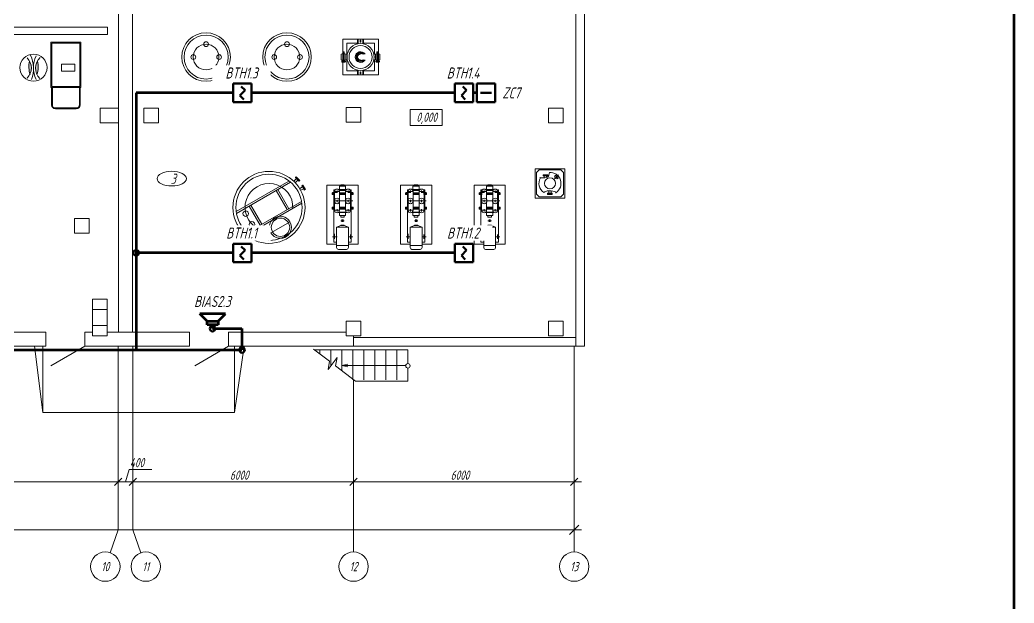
# Model space of a CAD drawing. Header units: millimetres. Extents: x 1663 to 6300, y 431 to 1491.
# Drawn here: x 3068.3 to 3338.7, y 961.6 to 1120.3 of the extents above; entities that cross this region are included whole.
import ezdxf
from ezdxf.enums import TextEntityAlignment as Align

# ---------------------------------------------------------------- set-up
doc = ezdxf.new("R2010")
doc.units = ezdxf.units.MM
for name, color, linetype, lineweight in [('Датчики (Вновь)', 2, 'Continuous', 50), ('Линия связи (Вновь)', 3, 'Continuous', 60), ('Рамка толстая', 7, 'Continuous', 60), ('Связь', 84, 'Continuous', 50), ('СОУЭ', 160, 'Continuous', 60), ('Строительный', 251, 'Continuous', 13), ('Текст', 2, 'Continuous', 25)]:
    doc.layers.add(name, color=color, linetype=linetype, lineweight=lineweight)
doc.styles.add('Simplex', font='simplex.shx', dxfattribs={"width": 0.7, "oblique": 15})

# ---------------------------------------------------------------- blocks, each defined once
blk = doc.blocks.new('A$C178B2837')
at = {"layer": 'Строительный', "ltscale": 100}
h = blk.add_hatch(color=256, dxfattribs=at)
h.paths.add_polyline_path([(507.03, 294.53, 0.12185), (507.18, 290.96, 0.249384)])
h.paths.add_polyline_path([(509.24, 294.51, 0.240061), (509.06, 290.89, 0.157753)])
for p, q in [((655.56, 216.91), (655.56, 344.8)), ((657.96, 216.91), (657.96, 344.8)), ((531.26, 220.71), (531.26, 315.96)), ((535.06, 220.71), (535.06, 315.96)), ((528.25, 303.74), (478.14, 303.74)), ((528.25, 301.74), (528.25, 303.74)), ((528.25, 301.74), (478.14, 301.74)), ((592.21, 290.76), (592.21, 300.46)), ((592.21, 300.46), (601.91, 300.46)), ((596.26, 300.46), (597.86, 300.46)), ((596.26, 299.17), (596.26, 300.46)), ((596.36, 300.46), (596.36, 299.2)), ((596.42, 300.46), (596.42, 299.21)), ((597.7, 300.46), (597.7, 299.21)), ((597.76, 300.46), (597.76, 299.2)), ((597.86, 300.46), (597.86, 299.17)), ((601.91, 296.41), (601.91, 300.46)), ((512.89, 299.63), (512.89, 287.31)), ((521.01, 299.63), (512.89, 299.63)), ((513.14, 299.38), (513.14, 287.56)), ((520.76, 299.38), (513.14, 299.38)), ((520.76, 299.38), (520.76, 287.56)), ((521.01, 299.63), (521.01, 287.31)), ((593.32, 299.36), (593.32, 296.41)), ((596.26, 299.36), (593.32, 299.36)), ((596.91, 300.04), (597.22, 300.04)), ((596.91, 299.91), (597.25, 299.91)), ((596.91, 299.78), (597.22, 299.78)), ((596.94, 300.04), (596.94, 299.91)), ((596.94, 299.78), (596.94, 299.91)), ((597.18, 300.04), (597.18, 299.91)), ((597.18, 299.78), (597.18, 299.91)), ((597.86, 299.36), (600.81, 299.36)), ((600.81, 299.36), (600.81, 296.41)), ((592.17, 296.5), (591.83, 296.42)), ((591.83, 295.61), (591.83, 296.42)), ((591.83, 295.61), (591.83, 294.81)), ((592.17, 294.73), (591.83, 294.81)), ((592.45, 296.81), (592.16, 296.81)), ((592.21, 297.01), (592.21, 294.67)), ((592.4, 297.01), (592.21, 297.01)), ((592.21, 294.67), (592.21, 294.21)), ((592.4, 297.01), (592.4, 296.52)), ((592.43, 296.63), (592.4, 296.63)), ((592.4, 296.52), (592.4, 294.7)), ((592.43, 296.52), (592.4, 296.52)), ((592.4, 294.7), (592.4, 294.51)), ((592.43, 294.7), (592.4, 294.7)), ((592.42, 296.81), (592.71, 296.81)), ((592.43, 296.67), (592.46, 296.7)), ((592.43, 296.67), (592.43, 296.63)), ((592.43, 296.63), (592.43, 294.7)), ((592.43, 294.7), (592.43, 294.55)), ((592.46, 297.01), (592.65, 297.01)), ((592.46, 297.01), (592.46, 294.3)), ((592.65, 297.01), (592.65, 294.67)), ((592.65, 294.67), (592.65, 294.21)), ((592.7, 296.5), (593.03, 296.42)), ((592.7, 294.73), (593.03, 294.81)), ((593.03, 295.61), (593.03, 296.42)), ((593.51, 296.41), (593.03, 296.41)), ((593.03, 295.61), (593.03, 294.81)), ((593.51, 294.82), (593.03, 294.82)), ((593.32, 291.87), (593.32, 294.81)), ((596.07, 296.03), (595.84, 296.12)), ((596.07, 295.2), (595.84, 295.11)), ((595.94, 296.19), (595.85, 296.12)), ((595.85, 296.12), (595.86, 296)), ((595.86, 295.22), (595.85, 295.11)), ((595.85, 295.11), (595.94, 295.04)), ((595.86, 296), (595.97, 295.96)), ((595.97, 295.27), (595.86, 295.22)), ((596.04, 296.14), (595.94, 296.19)), ((595.94, 295.04), (596.04, 295.09)), ((595.97, 295.96), (596.06, 296.03)), ((596.06, 295.2), (595.97, 295.27)), ((596.06, 296.03), (596.04, 296.14)), ((596.04, 295.09), (596.06, 295.2)), ((596.56, 296.83), (596.49, 296.74)), ((596.49, 296.74), (596.53, 296.63)), ((596.53, 296.63), (596.65, 296.62)), ((596.65, 296.61), (596.56, 296.84)), ((596.67, 296.82), (596.56, 296.83)), ((596.65, 296.62), (596.72, 296.71)), ((596.72, 296.71), (596.67, 296.82)), ((597.45, 296.81), (597.41, 296.71)), ((597.41, 296.71), (597.48, 296.62)), ((597.57, 296.83), (597.45, 296.81)), ((597.47, 296.61), (597.57, 296.84)), ((597.48, 296.62), (597.59, 296.63)), ((597.64, 296.74), (597.57, 296.83)), ((597.59, 296.63), (597.64, 296.74)), ((600.62, 296.41), (601.09, 296.41)), ((600.62, 294.82), (601.09, 294.82)), ((600.81, 291.87), (600.81, 294.81)), ((601.43, 296.5), (601.09, 296.42)), ((601.09, 295.61), (601.09, 296.42)), ((601.09, 295.61), (601.09, 294.81)), ((601.43, 294.73), (601.09, 294.81)), ((601.71, 296.81), (601.42, 296.81)), ((601.47, 297.01), (601.47, 294.67)), ((601.66, 297.01), (601.47, 297.01)), ((601.47, 294.67), (601.47, 294.21)), ((601.66, 297.01), (601.66, 294.3)), ((601.69, 296.67), (601.66, 296.7)), ((601.68, 296.81), (601.97, 296.81)), ((601.69, 296.67), (601.69, 296.63)), ((601.69, 296.63), (601.69, 294.7)), ((601.69, 296.63), (601.72, 296.63)), ((601.69, 296.52), (601.72, 296.52)), ((601.69, 294.7), (601.69, 294.55)), ((601.69, 294.7), (601.72, 294.7)), ((601.72, 297.01), (601.91, 297.01)), ((601.72, 297.01), (601.72, 296.52)), ((601.72, 296.52), (601.72, 294.7)), ((601.72, 294.7), (601.72, 294.51)), ((601.91, 297.01), (601.91, 294.67)), ((601.91, 290.76), (601.91, 294.82)), ((601.91, 294.67), (601.91, 294.21)), ((601.96, 296.5), (602.29, 296.42)), ((601.96, 294.73), (602.29, 294.81)), ((602.29, 295.61), (602.29, 296.42)), ((602.29, 295.61), (602.29, 294.81)), ((519.38, 293.7), (515.75, 293.7)), ((515.75, 293.7), (515.75, 291.73)), ((519.38, 291.73), (519.38, 293.7)), ((593, 294.41), (591.89, 294.41)), ((591.93, 294.49), (591.96, 294.51)), ((591.93, 294.34), (591.93, 294.49)), ((591.93, 294.49), (592.01, 294.49)), ((591.93, 294.34), (592.01, 294.34)), ((591.96, 294.31), (591.93, 294.34)), ((591.96, 294.51), (592.01, 294.51)), ((591.96, 294.31), (591.96, 294.51)), ((591.96, 294.31), (592.01, 294.31)), ((592.01, 294.25), (592.01, 294.58)), ((592.01, 294.58), (592.21, 294.58)), ((592.01, 294.5), (592.21, 294.5)), ((592.01, 294.33), (592.21, 294.33)), ((592.21, 294.25), (592.01, 294.25)), ((592.4, 294.21), (592.21, 294.21)), ((592.43, 294.59), (592.4, 294.59)), ((592.4, 294.52), (592.4, 294.21)), ((592.4, 294.51), (592.43, 294.51)), ((592.4, 294.31), (592.43, 294.31)), ((592.43, 294.55), (592.46, 294.52)), ((592.46, 294.51), (592.43, 294.51)), ((592.46, 294.31), (592.43, 294.31)), ((592.46, 294.52), (592.46, 294.51)), ((592.46, 294.31), (592.46, 294.21)), ((592.46, 294.21), (592.65, 294.21)), ((592.85, 294.58), (592.65, 294.58)), ((592.85, 294.5), (592.65, 294.5)), ((592.85, 294.33), (592.65, 294.33)), ((592.65, 294.25), (592.85, 294.25)), ((592.85, 294.25), (592.85, 294.58)), ((592.91, 294.51), (592.85, 294.51)), ((592.93, 294.49), (592.85, 294.49)), ((592.93, 294.34), (592.85, 294.34)), ((592.91, 294.31), (592.85, 294.31)), ((592.93, 294.49), (592.91, 294.51)), ((592.91, 294.31), (592.91, 294.51)), ((592.91, 294.31), (592.93, 294.34)), ((592.93, 294.34), (592.93, 294.49)), ((596.26, 292.06), (596.26, 290.76)), ((596.36, 290.76), (596.36, 292.03)), ((596.42, 290.76), (596.42, 292.02)), ((596.53, 294.6), (596.49, 294.49)), ((596.49, 294.49), (596.56, 294.4)), ((596.65, 294.61), (596.53, 294.6)), ((596.65, 294.62), (596.56, 294.39)), ((596.56, 294.4), (596.67, 294.41)), ((596.72, 294.52), (596.65, 294.61)), ((596.67, 294.41), (596.72, 294.52)), ((597.48, 294.61), (597.41, 294.52)), ((597.41, 294.52), (597.45, 294.41)), ((597.45, 294.41), (597.57, 294.4)), ((597.48, 294.62), (597.57, 294.39)), ((597.59, 294.6), (597.48, 294.61)), ((597.57, 294.4), (597.64, 294.49)), ((597.64, 294.49), (597.59, 294.6)), ((597.7, 290.76), (597.7, 292.02)), ((597.76, 290.76), (597.76, 292.03)), ((597.86, 290.76), (597.86, 292.06)), ((601.13, 294.41), (602.24, 294.41)), ((601.19, 294.49), (601.22, 294.51)), ((601.19, 294.34), (601.19, 294.49)), ((601.19, 294.49), (601.27, 294.49)), ((601.22, 294.31), (601.19, 294.34)), ((601.19, 294.34), (601.27, 294.34)), ((601.22, 294.31), (601.22, 294.51)), ((601.22, 294.51), (601.27, 294.51)), ((601.22, 294.31), (601.27, 294.31)), ((601.27, 294.25), (601.27, 294.58)), ((601.27, 294.58), (601.47, 294.58)), ((601.27, 294.5), (601.47, 294.5)), ((601.27, 294.33), (601.47, 294.33)), ((601.47, 294.25), (601.27, 294.25)), ((601.66, 294.21), (601.47, 294.21)), ((601.69, 294.55), (601.66, 294.52)), ((601.66, 294.52), (601.66, 294.51)), ((601.66, 294.51), (601.69, 294.51)), ((601.66, 294.31), (601.69, 294.31)), ((601.66, 294.31), (601.66, 294.21)), ((601.69, 294.59), (601.72, 294.59)), ((601.72, 294.51), (601.69, 294.51)), ((601.72, 294.31), (601.69, 294.31)), ((601.72, 294.52), (601.72, 294.21)), ((601.72, 294.21), (601.91, 294.21)), ((602.11, 294.58), (601.91, 294.58)), ((602.11, 294.5), (601.91, 294.5)), ((602.11, 294.33), (601.91, 294.33)), ((601.91, 294.25), (602.11, 294.25)), ((602.11, 294.25), (602.11, 294.58)), ((602.17, 294.51), (602.11, 294.51)), ((602.19, 294.49), (602.11, 294.49)), ((602.19, 294.34), (602.11, 294.34)), ((602.17, 294.31), (602.11, 294.31)), ((602.17, 294.31), (602.17, 294.51)), ((602.19, 294.49), (602.17, 294.51)), ((602.17, 294.31), (602.19, 294.34)), ((602.19, 294.34), (602.19, 294.49)), ((515.75, 291.73), (519.38, 291.73)), ((592.21, 290.76), (601.91, 290.76)), ((596.26, 291.87), (593.32, 291.87)), ((596.26, 290.76), (597.86, 290.76)), ((596.91, 291.44), (597.22, 291.44)), ((596.91, 291.31), (597.25, 291.31)), ((596.91, 291.18), (597.22, 291.18)), ((596.94, 291.44), (596.94, 291.31)), ((596.94, 291.18), (596.94, 291.31)), ((597.18, 291.44), (597.18, 291.31)), ((597.18, 291.18), (597.18, 291.31)), ((597.86, 291.87), (600.81, 291.87)), ((521.01, 287.31), (512.89, 287.31)), ((513.02, 287.31), (513.02, 282.63)), ((520.76, 287.56), (513.14, 287.56)), ((513.15, 287.31), (513.15, 282.63)), ((513.27, 287.31), (513.27, 282.63)), ((520.62, 287.31), (520.62, 282.63)), ((520.75, 287.31), (520.75, 282.63)), ((520.87, 287.31), (520.87, 282.63)), ((519.75, 281.76), (514.15, 281.76)), ((519.75, 281.63), (514.15, 281.63)), ((519.75, 281.51), (514.15, 281.51)), ((526.26, 277.71), (526.26, 281.71)), ((531.26, 281.71), (526.26, 281.71)), ((542.16, 281.71), (538.16, 281.71)), ((538.16, 281.71), (538.16, 277.71)), ((542.16, 277.71), (542.16, 281.71)), ((597.16, 281.87), (593.16, 281.87)), ((593.16, 281.87), (593.16, 277.87)), ((597.16, 277.87), (597.16, 281.87)), ((610.59, 281.32), (619.27, 281.32)), ((610.59, 276.95), (610.59, 281.32)), ((619.27, 281.32), (619.27, 276.95)), ((652.16, 281.71), (648.16, 281.71)), ((648.16, 281.71), (648.16, 277.71)), ((652.16, 277.71), (652.16, 281.71)), ((526.26, 277.71), (531.26, 277.71)), ((538.16, 277.71), (542.16, 277.71)), ((593.16, 277.87), (597.16, 277.87)), ((619.27, 276.95), (610.59, 276.95)), ((648.16, 277.71), (652.16, 277.71)), ((644.56, 265.23), (644.56, 257.23)), ((652.56, 265.23), (644.56, 265.23)), ((652.56, 265.23), (652.56, 257.23)), ((579.62, 262.53), (578.9, 261.81)), ((579.42, 262.91), (579.33, 262.82)), ((580.32, 261.83), (579.33, 262.82)), ((579.67, 262.96), (579.42, 262.7)), ((579.42, 262.91), (580.25, 262.08)), ((579.55, 263.05), (579.46, 262.96)), ((579.46, 262.96), (579.67, 262.74)), ((580.54, 262.06), (579.55, 263.05)), ((579.62, 262.76), (579.57, 262.76)), ((579.62, 262.76), (580.25, 262.12)), ((579.65, 262.72), (579.67, 262.74)), ((579.67, 262.74), (580.24, 262.18)), ((644.89, 264.19), (645.6, 264.9)), ((644.89, 264.19), (644.89, 258.26)), ((651.53, 264.9), (645.6, 264.9)), ((646.67, 263.6), (647.31, 263.6)), ((646.67, 263.46), (646.67, 263.6)), ((646.88, 263.46), (646.67, 263.46)), ((646.67, 263.33), (646.67, 263.43)), ((646.67, 263.43), (647.31, 263.43)), ((647.37, 263.33), (646.67, 263.33)), ((646.77, 263.66), (646.77, 263.27)), ((646.88, 263.46), (647.95, 263.46)), ((646.88, 263.43), (646.88, 263.46)), ((647.01, 263.33), (647.01, 262.75)), ((647.25, 263.33), (647.95, 263.33)), ((647.95, 263.6), (647.31, 263.6)), ((647.95, 263.43), (647.31, 263.43)), ((647.61, 263.43), (647.75, 263.43)), ((647.61, 263.33), (647.61, 262.86)), ((647.75, 263.43), (647.75, 263.46)), ((647.85, 263.66), (647.85, 263.27)), ((647.95, 263.46), (647.95, 263.6)), ((647.95, 263.33), (647.95, 263.43)), ((649.82, 262.48), (650.92, 263.58)), ((649.84, 263.49), (650.83, 262.5)), ((651.53, 264.9), (652.24, 264.19)), ((652.24, 264.19), (652.24, 258.26)), ((577.59, 261.87), (563.23, 253.58)), ((578.01, 261.54), (563.31, 253.05)), ((574.56, 259.54), (577.56, 254.35)), ((580.02, 262.12), (579.3, 261.4)), ((580.45, 262.18), (580.2, 261.92)), ((580.22, 262.16), (580.24, 262.18)), ((580.24, 262.18), (580.45, 261.97)), ((580.25, 262.12), (580.25, 262.08)), ((580.25, 262.08), (580.41, 261.92)), ((580.32, 261.83), (580.41, 261.92)), ((580.45, 261.97), (580.54, 262.06)), ((581.28, 260.27), (580.55, 259.85)), ((581.56, 259.77), (580.84, 259.35)), ((581.18, 260.69), (581.07, 260.62)), ((581.77, 259.41), (581.07, 260.62)), ((581.44, 260.67), (581.13, 260.49)), ((581.18, 260.69), (581.77, 259.67)), ((581.35, 260.79), (581.24, 260.72)), ((581.24, 260.72), (581.39, 260.46)), ((581.33, 260.49), (581.29, 260.5)), ((581.33, 260.49), (581.78, 259.71)), ((582.05, 259.57), (581.35, 260.79)), ((581.36, 260.45), (581.39, 260.46)), ((581.39, 260.46), (581.79, 259.77)), ((582, 259.72), (581.68, 259.53)), ((581.76, 259.75), (581.79, 259.77)), ((581.78, 259.71), (581.77, 259.67)), ((581.77, 259.67), (581.88, 259.48)), ((581.79, 259.77), (581.94, 259.51)), ((581.94, 259.51), (582.05, 259.57)), ((587.91, 260.71), (587.91, 244.71)), ((596.41, 260.71), (587.91, 260.71)), ((593.34, 259.6), (590.98, 259.6)), ((593.01, 260.43), (591.31, 260.43)), ((591.31, 260.43), (591.31, 259.6)), ((592.64, 260.86), (591.68, 260.86)), ((592.64, 260.86), (591.68, 260.86)), ((591.68, 260.86), (591.68, 260.43)), ((592.64, 260.86), (592.64, 260.43)), ((593.01, 260.43), (593.01, 259.6)), ((596.41, 244.71), (596.41, 260.71)), ((607.91, 260.71), (607.91, 244.71)), ((616.41, 260.71), (607.91, 260.71)), ((613.34, 259.6), (610.98, 259.6)), ((613.01, 260.43), (611.31, 260.43)), ((611.31, 260.43), (611.31, 259.6)), ((612.64, 260.86), (611.68, 260.86)), ((612.64, 260.86), (611.68, 260.86)), ((611.68, 260.86), (611.68, 260.43)), ((612.64, 260.86), (612.64, 260.43)), ((613.01, 260.43), (613.01, 259.6)), ((616.41, 244.71), (616.41, 260.71)), ((627.91, 260.71), (627.91, 244.71)), ((636.41, 260.71), (627.91, 260.71)), ((633.34, 259.6), (630.98, 259.6)), ((633.01, 260.43), (631.31, 260.43)), ((631.31, 260.43), (631.31, 259.6)), ((632.64, 260.86), (631.68, 260.86)), ((632.64, 260.86), (631.68, 260.86)), ((631.68, 260.86), (631.68, 260.43)), ((632.64, 260.86), (632.64, 260.43)), ((633.01, 260.43), (633.01, 259.6)), ((636.41, 244.71), (636.41, 260.71)), ((574.13, 259.29), (577.13, 254.1)), ((581.77, 259.41), (581.88, 259.48)), ((589.31, 258.68), (589.31, 258.18)), ((589.99, 258.68), (589.31, 258.68)), ((589.99, 258.43), (589.31, 258.43)), ((589.99, 258.18), (589.31, 258.18)), ((590.57, 258.71), (589.48, 258.71)), ((589.79, 259.46), (589.79, 258.68)), ((590.17, 259.46), (589.79, 259.46)), ((589.79, 258.39), (589.79, 254.75)), ((589.99, 259), (591.34, 259)), ((589.99, 256.79), (589.99, 259)), ((590.01, 259.32), (590.01, 258.07)), ((590.66, 259.33), (590.66, 258.68)), ((593.21, 259.5), (591.12, 259.5)), ((593.17, 259.46), (591.16, 259.46)), ((593.07, 259.33), (591.25, 259.33)), ((591.34, 256.79), (591.34, 259)), ((592.99, 258.68), (591.34, 258.68)), ((592.99, 258.43), (591.34, 258.43)), ((592.99, 258.18), (591.34, 258.18)), ((594.34, 259), (592.99, 259)), ((592.99, 256.79), (592.99, 259)), ((593.66, 259.33), (593.66, 258.68)), ((594.92, 258.71), (593.83, 258.71)), ((594.53, 259.46), (594.16, 259.46)), ((594.31, 259.32), (594.31, 258.18)), ((594.34, 256.79), (594.34, 259)), ((595.01, 258.68), (594.34, 258.68)), ((595.01, 258.43), (594.34, 258.43)), ((595.01, 258.18), (594.34, 258.18)), ((594.53, 259.46), (594.53, 258.68)), ((594.53, 258.18), (594.53, 254.75)), ((595.01, 258.68), (595.01, 258.18)), ((609.31, 258.68), (609.31, 258.18)), ((609.99, 258.68), (609.31, 258.68)), ((609.99, 258.43), (609.31, 258.43)), ((609.99, 258.18), (609.31, 258.18)), ((610.57, 258.71), (609.48, 258.71)), ((609.79, 259.46), (609.79, 258.68)), ((610.17, 259.46), (609.79, 259.46)), ((609.79, 258.39), (609.79, 254.75)), ((609.99, 259), (611.34, 259)), ((609.99, 256.79), (609.99, 259)), ((610.01, 259.32), (610.01, 258.07)), ((610.66, 259.33), (610.66, 258.68)), ((613.21, 259.5), (611.12, 259.5)), ((613.17, 259.46), (611.16, 259.46)), ((613.07, 259.33), (611.25, 259.33)), ((611.34, 256.79), (611.34, 259)), ((612.99, 258.68), (611.34, 258.68)), ((612.99, 258.43), (611.34, 258.43)), ((612.99, 258.18), (611.34, 258.18)), ((614.34, 259), (612.99, 259)), ((612.99, 256.79), (612.99, 259)), ((613.66, 259.33), (613.66, 258.68)), ((614.92, 258.71), (613.83, 258.71)), ((614.53, 259.46), (614.16, 259.46)), ((614.31, 259.32), (614.31, 258.18)), ((614.34, 256.79), (614.34, 259)), ((615.01, 258.68), (614.34, 258.68)), ((615.01, 258.43), (614.34, 258.43)), ((615.01, 258.18), (614.34, 258.18)), ((614.53, 259.46), (614.53, 258.68)), ((614.53, 258.18), (614.53, 254.75)), ((615.01, 258.68), (615.01, 258.18)), ((629.31, 258.68), (629.31, 258.18)), ((629.99, 258.68), (629.31, 258.68)), ((629.99, 258.43), (629.31, 258.43)), ((629.99, 258.18), (629.31, 258.18)), ((630.57, 258.71), (629.48, 258.71)), ((629.79, 259.46), (629.79, 258.68)), ((630.17, 259.46), (629.79, 259.46)), ((629.79, 258.39), (629.79, 254.75)), ((629.99, 259), (631.34, 259)), ((629.99, 256.79), (629.99, 259)), ((630.01, 259.32), (630.01, 258.07)), ((630.66, 259.33), (630.66, 258.68)), ((633.21, 259.5), (631.12, 259.5)), ((633.17, 259.46), (631.16, 259.46)), ((633.07, 259.33), (631.25, 259.33)), ((631.34, 256.79), (631.34, 259)), ((632.99, 258.68), (631.34, 258.68)), ((632.99, 258.43), (631.34, 258.43)), ((632.99, 258.18), (631.34, 258.18)), ((634.34, 259), (632.99, 259)), ((632.99, 256.79), (632.99, 259)), ((633.66, 259.33), (633.66, 258.68)), ((634.92, 258.71), (633.83, 258.71)), ((634.53, 259.46), (634.16, 259.46)), ((634.31, 259.32), (634.31, 258.18)), ((634.34, 256.79), (634.34, 259)), ((635.01, 258.68), (634.34, 258.68)), ((635.01, 258.43), (634.34, 258.43)), ((635.01, 258.18), (634.34, 258.18)), ((634.53, 259.46), (634.53, 258.68)), ((634.53, 258.18), (634.53, 254.75)), ((635.01, 258.68), (635.01, 258.18)), ((652.56, 257.23), (644.56, 257.23)), ((644.89, 258.26), (645.6, 257.55)), ((651.53, 257.55), (645.6, 257.55)), ((648.62, 258.53), (647.92, 258.53)), ((647.92, 258.53), (647.92, 258.43)), ((647.92, 258.43), (648.56, 258.43)), ((649, 258.39), (647.92, 258.39)), ((647.92, 258.39), (647.92, 258.25)), ((647.92, 258.25), (648.56, 258.25)), ((648.02, 258.2), (648.02, 258.58)), ((648.26, 258.43), (648.13, 258.43)), ((648.13, 258.43), (648.13, 258.39)), ((648.26, 258.53), (648.26, 259.17)), ((648.5, 258.53), (649.2, 258.53)), ((649.2, 258.43), (648.56, 258.43)), ((649.2, 258.25), (648.56, 258.25)), ((648.86, 258.53), (648.86, 259.16)), ((649, 258.43), (649, 258.39)), ((649, 258.39), (649.2, 258.39)), ((649.1, 258.2), (649.1, 258.58)), ((649.2, 258.53), (649.2, 258.43)), ((649.2, 258.39), (649.2, 258.25)), ((651.53, 257.55), (652.24, 258.26)), ((581.01, 256.34), (566.31, 247.86)), ((581.09, 255.81), (566.73, 247.52)), ((566.76, 255.04), (569.76, 249.85)), ((567.2, 255.29), (570.2, 250.1)), ((589.31, 254.25), (589.31, 254.75)), ((589.99, 254.75), (589.31, 254.75)), ((589.99, 254.5), (589.31, 254.5)), ((589.99, 254.25), (589.31, 254.25)), ((589.79, 254.25), (589.79, 245.26)), ((594.92, 256.46), (589.97, 256.46)), ((589.99, 253.92), (589.99, 256.14)), ((590.66, 256.11), (590.66, 256.75)), ((590.66, 253.6), (590.66, 254.25)), ((591.34, 253.92), (591.34, 256.14)), ((592.99, 254.75), (591.34, 254.75)), ((592.99, 254.5), (591.34, 254.5)), ((592.99, 254.25), (591.34, 254.25)), ((592.99, 253.92), (592.99, 256.14)), ((593.66, 256.11), (593.66, 256.75)), ((593.66, 253.6), (593.66, 254.25)), ((594.34, 253.92), (594.34, 256.14)), ((595.01, 254.75), (594.34, 254.75)), ((595.01, 254.5), (594.34, 254.5)), ((595.01, 254.25), (594.34, 254.25)), ((594.53, 254.25), (594.53, 245.26)), ((595.01, 254.25), (595.01, 254.75)), ((609.31, 254.25), (609.31, 254.75)), ((609.99, 254.75), (609.31, 254.75)), ((609.99, 254.5), (609.31, 254.5)), ((609.99, 254.25), (609.31, 254.25)), ((609.79, 254.25), (609.79, 245.26)), ((614.92, 256.46), (609.97, 256.46)), ((609.99, 253.92), (609.99, 256.14)), ((610.66, 256.11), (610.66, 256.75)), ((610.66, 253.6), (610.66, 254.25)), ((611.34, 253.92), (611.34, 256.14)), ((612.99, 254.75), (611.34, 254.75)), ((612.99, 254.5), (611.34, 254.5)), ((612.99, 254.25), (611.34, 254.25)), ((612.99, 253.92), (612.99, 256.14)), ((613.66, 256.11), (613.66, 256.75)), ((613.66, 253.6), (613.66, 254.25)), ((614.34, 253.92), (614.34, 256.14)), ((615.01, 254.75), (614.34, 254.75)), ((615.01, 254.5), (614.34, 254.5)), ((615.01, 254.25), (614.34, 254.25)), ((614.53, 254.25), (614.53, 245.26)), ((615.01, 254.25), (615.01, 254.75)), ((629.31, 254.25), (629.31, 254.75)), ((629.99, 254.75), (629.31, 254.75)), ((629.99, 254.5), (629.31, 254.5)), ((629.99, 254.25), (629.31, 254.25)), ((629.79, 254.25), (629.79, 245.26)), ((634.92, 256.46), (629.97, 256.46)), ((629.99, 253.92), (629.99, 256.14)), ((630.66, 256.11), (630.66, 256.75)), ((630.66, 253.6), (630.66, 254.25)), ((631.34, 253.92), (631.34, 256.14)), ((632.99, 254.75), (631.34, 254.75)), ((632.99, 254.5), (631.34, 254.5)), ((632.99, 254.25), (631.34, 254.25)), ((632.99, 253.92), (632.99, 256.14)), ((633.66, 256.11), (633.66, 256.75)), ((633.66, 253.6), (633.66, 254.25)), ((634.34, 253.92), (634.34, 256.14)), ((635.01, 254.75), (634.34, 254.75)), ((635.01, 254.5), (634.34, 254.5)), ((635.01, 254.25), (634.34, 254.25)), ((634.53, 254.25), (634.53, 245.26)), ((635.01, 254.25), (635.01, 254.75)), ((519.27, 247.71), (519.27, 251.71)), ((519.27, 251.71), (523.27, 251.71)), ((523.27, 251.71), (523.27, 247.71)), ((589.99, 253.92), (591.34, 253.92)), ((593.34, 253.33), (590.98, 253.33)), ((593.21, 253.42), (591.12, 253.42)), ((591.31, 252.49), (591.31, 253.33)), ((593.01, 252.49), (591.31, 252.49)), ((591.68, 252.06), (591.68, 252.49)), ((592.64, 252.06), (591.68, 252.06)), ((592.64, 252.06), (591.68, 252.06)), ((592.64, 252.06), (592.64, 252.49)), ((594.34, 253.92), (592.99, 253.92)), ((593.01, 252.49), (593.01, 253.33)), ((609.99, 253.92), (611.34, 253.92)), ((613.34, 253.33), (610.98, 253.33)), ((613.21, 253.42), (611.12, 253.42)), ((611.31, 252.49), (611.31, 253.33)), ((613.01, 252.49), (611.31, 252.49)), ((611.68, 252.06), (611.68, 252.49)), ((612.64, 252.06), (611.68, 252.06)), ((612.64, 252.06), (611.68, 252.06)), ((612.64, 252.06), (612.64, 252.49)), ((614.34, 253.92), (612.99, 253.92)), ((613.01, 252.49), (613.01, 253.33)), ((629.99, 253.92), (631.34, 253.92)), ((633.34, 253.33), (630.98, 253.33)), ((633.21, 253.42), (631.12, 253.42)), ((631.31, 252.49), (631.31, 253.33)), ((633.01, 252.49), (631.31, 252.49)), ((631.68, 252.06), (631.68, 252.49)), ((632.64, 252.06), (631.68, 252.06)), ((632.64, 252.06), (631.68, 252.06)), ((632.64, 252.06), (632.64, 252.49)), ((634.34, 253.92), (632.99, 253.92)), ((633.01, 252.49), (633.01, 253.33)), ((577.88, 250.78), (572.69, 247.78)), ((590.55, 249.3), (591.69, 249.8)), ((590.55, 249.3), (590.55, 243.76)), ((593.77, 249.3), (590.55, 249.3)), ((592.64, 251.07), (591.69, 251.07)), ((592.64, 249.9), (591.69, 249.9)), ((591.69, 249.9), (591.69, 249.8)), ((592.64, 249.8), (591.69, 249.8)), ((592.42, 251.32), (591.9, 251.32)), ((592.42, 250.82), (591.9, 250.82)), ((592.64, 249.9), (592.64, 249.8)), ((592.64, 249.8), (593.77, 249.3)), ((593.77, 249.3), (593.77, 243.76)), ((610.55, 249.3), (611.69, 249.8)), ((610.55, 249.3), (610.55, 243.76)), ((613.77, 249.3), (610.55, 249.3)), ((612.64, 251.07), (611.69, 251.07)), ((612.64, 249.9), (611.69, 249.9)), ((611.69, 249.9), (611.69, 249.8)), ((612.64, 249.8), (611.69, 249.8)), ((612.42, 251.32), (611.9, 251.32)), ((612.42, 250.82), (611.9, 250.82)), ((612.64, 249.9), (612.64, 249.8)), ((612.64, 249.8), (613.77, 249.3)), ((613.77, 249.3), (613.77, 243.76)), ((630.55, 249.3), (631.69, 249.8)), ((630.55, 249.3), (630.55, 243.76)), ((633.77, 249.3), (630.55, 249.3)), ((632.64, 251.07), (631.69, 251.07)), ((632.64, 249.9), (631.69, 249.9)), ((631.69, 249.9), (631.69, 249.8)), ((632.64, 249.8), (631.69, 249.8)), ((632.42, 251.32), (631.9, 251.32)), ((632.42, 250.82), (631.9, 250.82)), ((632.64, 249.9), (632.64, 249.8)), ((632.64, 249.8), (633.77, 249.3)), ((633.77, 249.3), (633.77, 243.76)), ((523.27, 247.71), (519.27, 247.71)), ((590.68, 246.71), (589.48, 246.71)), ((590.01, 247.46), (590.01, 246.16)), ((594.92, 246.71), (593.83, 246.71)), ((594.31, 247.35), (594.31, 246.16)), ((610.68, 246.71), (609.48, 246.71)), ((610.01, 247.46), (610.01, 246.16)), ((614.92, 246.71), (613.83, 246.71)), ((614.31, 247.35), (614.31, 246.16)), ((630.68, 246.71), (629.48, 246.71)), ((630.01, 247.46), (630.01, 246.16)), ((634.92, 246.71), (633.83, 246.71)), ((634.31, 247.35), (634.31, 246.16)), ((587.91, 244.71), (590.55, 244.71)), ((590.55, 245.26), (589.79, 245.26)), ((593.77, 244.36), (590.55, 244.36)), ((594.53, 245.26), (593.77, 245.26)), ((593.77, 244.71), (596.41, 244.71)), ((607.91, 244.71), (610.55, 244.71)), ((610.55, 245.26), (609.79, 245.26)), ((613.77, 244.36), (610.55, 244.36)), ((614.53, 245.26), (613.77, 245.26)), ((613.77, 244.71), (616.41, 244.71)), ((627.91, 244.71), (630.55, 244.71)), ((630.55, 245.26), (629.79, 245.26)), ((633.77, 244.36), (630.55, 244.36)), ((634.53, 245.26), (633.77, 245.26)), ((633.77, 244.71), (636.41, 244.71)), ((593.27, 243.26), (591.05, 243.26)), ((613.27, 243.26), (611.05, 243.26)), ((633.27, 243.26), (631.05, 243.26)), ((528.16, 229.71), (524.16, 229.71)), ((524.16, 229.71), (524.16, 219.71)), ((528.16, 219.71), (528.16, 229.71)), ((524.16, 226.89), (528.16, 226.89)), ((524.16, 222.54), (528.16, 222.54)), ((597.16, 223.71), (593.16, 223.71)), ((593.16, 223.71), (593.16, 219.71)), ((597.16, 219.71), (597.16, 223.71)), ((652.16, 223.71), (648.16, 223.71)), ((648.16, 223.71), (648.16, 219.71)), ((652.16, 219.71), (652.16, 223.71)), ((473.16, 220.71), (511.46, 220.71)), ((511.46, 220.71), (511.46, 216.91)), ((524.16, 220.71), (522.06, 220.71)), ((522.06, 220.71), (522.06, 216.91)), ((524.16, 219.71), (528.16, 219.71)), ((542.16, 220.71), (528.16, 220.71)), ((550.56, 220.71), (542.16, 220.71)), ((550.56, 220.71), (550.56, 216.91)), ((593.16, 220.71), (561.16, 220.71)), ((561.16, 220.71), (561.16, 216.91)), ((593.16, 219.71), (597.16, 219.71)), ((595.16, 219.71), (595.16, 216.91)), ((655.56, 219.31), (595.16, 219.31)), ((648.16, 219.71), (652.16, 219.71)), ((511.46, 216.91), (406.06, 216.91)), ((510.68, 198.91), (508.42, 216.91)), ((510.68, 216.91), (510.68, 198.91)), ((522.06, 216.91), (512.88, 211.61)), ((550.56, 216.91), (522.06, 216.91)), ((531.16, 216.91), (531.16, 166.94)), ((535.16, 216.91), (535.16, 166.94)), ((561.16, 216.91), (551.98, 211.61)), ((657.96, 216.91), (561.16, 216.91)), ((562.77, 216.91), (562.77, 198.91)), ((562.77, 198.91), (565.42, 216.91)), ((655.16, 216.91), (655.16, 160.94)), ((584.31, 216.14), (588.66, 212.82)), ((609.95, 215.95), (584.56, 215.95)), ((585.95, 214.88), (585.95, 215.95)), ((588.24, 210.62), (590.66, 213.81)), ((588.95, 211.56), (588.95, 215.95)), ((590.66, 213.81), (590.25, 211.61)), ((591.95, 210.31), (591.95, 215.95)), ((594.95, 207.75), (594.95, 215.95)), ((597.95, 207.75), (597.95, 215.95)), ((600.95, 207.75), (600.95, 215.95)), ((603.95, 207.75), (603.95, 215.95)), ((606.95, 207.75), (606.95, 215.95)), ((609.95, 212.18), (609.95, 215.95)), ((588.66, 212.82), (588.24, 210.62)), ((590.25, 211.61), (595.7, 207.45)), ((591.95, 211.7), (593.57, 212.07)), ((609.36, 211.7), (591.95, 211.7)), ((591.95, 211.7), (593.57, 211.32)), ((609.95, 207.45), (609.95, 210.98)), ((595.16, 207.86), (595.16, 160.94)), ((609.95, 207.45), (595.7, 207.45)), ((562.77, 198.91), (510.68, 198.91)), ((531.16, 179.6), (531.16, 181.23)), ((531.16, 179.6), (531.16, 181.23)), ((533.16, 179.98), (534.18, 183.38)), ((534.18, 183.38), (540.27, 183.38)), ((535.16, 179.6), (535.16, 181.23)), ((535.16, 179.6), (535.16, 181.23)), ((595.16, 179.6), (595.16, 181.23)), ((595.16, 179.6), (595.16, 181.23)), ((655.16, 179.6), (655.16, 181.23)), ((469.16, 179.98), (533.16, 179.98)), ((529.16, 179.98), (537.16, 179.98)), ((532.16, 180.98), (530.16, 178.98)), ((530.16, 178.98), (532.16, 180.98)), ((533.16, 179.98), (597.16, 179.98)), ((536.16, 180.98), (534.16, 178.98)), ((534.16, 178.98), (536.16, 180.98)), ((593.16, 179.98), (657.16, 179.98)), ((596.16, 180.98), (594.16, 178.98)), ((594.16, 178.98), (596.16, 180.98)), ((654.16, 178.98), (656.16, 180.98)), ((653.91, 165.69), (656.41, 168.19)), ((657.16, 166.94), (45.16, 166.94)), ((531.16, 166.94), (528.98, 160.72)), ((535.16, 166.94), (537.34, 160.72))]:
    blk.add_line(p, q, dxfattribs=at)
for centre, radius in [((555.06, 295.61), 6.6), ((555.06, 295.61), 6), ((577.06, 295.61), 6.6), ((577.06, 295.61), 6), ((555.06, 295.61), 3.5), ((555.06, 299.11), 0.65), ((577.06, 295.61), 3.5), ((577.06, 299.11), 0.65), ((597.06, 295.61), 3.68), ((597.06, 295.61), 3.12), ((508.13, 292.73), 3.69), ((551.6, 295.61), 0.65), ((558.6, 295.61), 0.65), ((573.6, 295.61), 0.65), ((580.6, 295.61), 0.65), ((595.95, 295.15), 0.0688), ((595.95, 296.07), 0.0688), ((596.6, 296.72), 0.0688), ((597.52, 296.72), 0.0688), ((596.6, 294.5), 0.0688), ((597.52, 294.5), 0.0688), ((572.16, 254.7), 9.8), ((572.16, 254.7), 9), ((648.56, 261.23), 1.5), ((650.33, 262.99), 0.5), ((590.66, 256.46), 0.75), ((593.66, 256.46), 0.75), ((610.66, 256.46), 0.75), ((613.66, 256.46), 0.75), ((630.66, 256.46), 0.75), ((633.66, 256.46), 0.75), ((565.85, 253), 0.75), ((575.29, 249.28), 3), ((575.29, 249.28), 2.5), ((567.54, 250.08), 0.75), ((609.95, 211.58), 0.6), ((527.66, 156.94), 4), ((538.66, 156.94), 4), ((595.16, 156.94), 4), ((655.16, 156.94), 4)]:
    blk.add_circle(centre, radius, dxfattribs=at)
for centre, radius, start, end in [((597.06, 300.04), 0.12, 0, 180), ((597.06, 299.78), 0.12, 180, 0), ((503.68, 292.64), 3.88, 314.991, 45.009), ((499.39, 292.43), 8.75, 340.1527, 24.8612), ((515.68, 292.69), 7.55, 154.6181, 204.7301), ((512.68, 292.58), 3.96, 133.5397, 224.2392), ((592.15, 296.56), 0.06, 284.0362, 0), ((592.15, 294.67), 0.06, 0, 75.9638), ((592.71, 296.56), 0.06, 180, 255.9638), ((592.71, 294.67), 0.06, 104.0362, 180), ((597.06, 295.61), 1.45, 33.2319, 326.7681), ((597.06, 295.61), 1.2, 41.4367, 318.5633), ((597.06, 295.61), 0.979, 54.3236, 305.6764), ((597.06, 295.61), 0.794, 90, 270), ((601.41, 296.56), 0.06, 284.0362, 360), ((601.41, 294.67), 0.06, 360, 75.9638), ((601.97, 296.56), 0.06, 180, 255.9638), ((601.97, 294.67), 0.06, 104.0362, 180), ((514.32, 293.06), 7.43, 168.6786, 196.9632), ((503.55, 292.98), 5.9, 339.2497, 15.1085), ((597.06, 291.44), 0.12, 0, 180), ((597.06, 291.18), 0.12, 180, 0), ((514.15, 282.63), 1.12, 180, 270), ((514.15, 282.63), 1, 180, 270), ((514.15, 282.63), 0.875, 180, 270), ((519.75, 282.63), 1, 270, 0), ((519.75, 282.63), 1.12, 270, 0), ((519.75, 282.63), 0.875, 270, 0), ((648.56, 261.23), 3, 149.5419, 236.6064), ((648.56, 261.23), 3, 302.621, 93.1117), ((572.16, 254.7), 6.5, 357.421, 242.579), ((590.66, 259), 0.675, 0, 180), ((593.66, 259), 0.675, 0, 180), ((610.66, 259), 0.675, 0, 180), ((613.66, 259), 0.675, 0, 180), ((630.66, 259), 0.675, 0, 180), ((633.66, 259), 0.675, 0, 180), ((590.66, 253.92), 0.675, 180, 0), ((593.66, 253.92), 0.675, 180, 0), ((610.66, 253.92), 0.675, 180, 0), ((613.66, 253.92), 0.675, 180, 0), ((630.66, 253.92), 0.675, 180, 0), ((633.66, 253.92), 0.675, 180, 0), ((591.05, 243.76), 0.5, 180, 270), ((593.27, 243.76), 0.5, 270, 0), ((611.05, 243.76), 0.5, 180, 270), ((613.27, 243.76), 0.5, 270, 0), ((631.05, 243.76), 0.5, 180, 270), ((633.27, 243.76), 0.5, 270, 0)]:
    blk.add_arc(centre, radius, start, end, dxfattribs=at)
blk.add_ellipse((545.73, 262.52), major_axis=(-4, 0), ratio=0.5, dxfattribs=at)
for points in [[(648.4, 264.22), (648.29, 263.43), (648.01, 263.02), (647.52, 262.84), (646.84, 262.73), (645.98, 262.75), (645.78, 262.8)], [(646.91, 258.72), (647.44, 259.05), (647.84, 259.16), (648.47, 259.16), (648.93, 259.16), (649.74, 259), (650.18, 258.7), (650.18, 258.58)]]:
    blk.add_spline(points, degree=3, dxfattribs=at)
at = {"layer": 'Строительный', "ltscale": 100, "style": 'Simplex', "oblique": 15, "width": 0.7}
for s, height, p in [('0,000', 2.5, (612.24, 277.99)), ('3', 2.8, (545.44, 261.1)), ('400', 2.5, (534.34, 183.98)), ('6000', 2.5, (561.57, 180.58)), ('6000', 2.5, (621.57, 180.58))]:
    blk.add_text(s, height=height, dxfattribs=at).set_placement(p)
for s, p in [('10', (527.66, 156.94)), ('11', (538.66, 156.94)), ('12', (595.16, 156.94)), ('13', (655.16, 156.94))]:
    blk.add_text(s, height=2.5, dxfattribs=at).set_placement(p, align=Align.MIDDLE_CENTER)
blk = doc.blocks.new('A$C551E481E')
at = {"layer": 'Рамка толстая'}
blk.add_line((836, 5), (836, 589), dxfattribs=at)
blk = doc.blocks.new('A$C22FD429A')
at = {"layer": 'Датчики (Вновь)'}
for p, q in [((0, 5), (5, 5)), ((0, 0), (0, 5)), ((1.79, 1.79), (3.21, 3.21)), ((3.21, 3.21), (2.15, 4.27)), ((5, 5), (5, 0)), ((5, 0), (0, 0)), ((1.79, 1.79), (2.85, 0.73))]:
    blk.add_line(p, q, dxfattribs=at)
blk = doc.blocks.new('A$C20C52002')
at = {"layer": 'Связь'}
for p, q in [((0, 5), (5, 5)), ((0, 0), (0, 5)), ((5, 5), (5, 0)), ((1, 2.5), (4, 2.5)), ((5, 0), (0, 0))]:
    blk.add_line(p, q, dxfattribs=at)
blk = doc.blocks.new('A$C7B0F30C2')
at = {"layer": 'СОУЭ'}
for p, q in [((0, 3), (7, 3)), ((2, 1), (0, 3)), ((5, 1), (7, 3)), ((2, 1), (2, 0)), ((5, 1), (2, 1)), ((5, 0), (5, 1)), ((2, 0), (5, 0))]:
    blk.add_line(p, q, dxfattribs=at)

msp = doc.modelspace()

# ---------------------------------------------------------------- linework, layer by layer
at = {"layer": 'Линия связи (Вновь)'}
for p, q in [((3126.35, 1100.46), (3099.96, 1100.46)), ((3099.96, 1100.46), (3099.96, 1030.5)), ((3186.6, 1100.46), (3131.35, 1100.46)), ((3192.6, 1100.46), (3191.6, 1100.46)), ((3126.35, 1056.91), (3099.96, 1056.91)), ((3186.6, 1056.91), (3131.35, 1056.91)), ((3120.72, 1037.3), (3120.72, 1036.3)), ((3120.72, 1036.3), (3128.72, 1036.3)), ((3128.72, 1036.3), (3128.72, 1030.5)), ((2929.29, 1030.5), (3099.96, 1030.5)), ((3099.96, 1030.5), (3128.72, 1030.5))]:
    msp.add_line(p, q, dxfattribs=at)
at = {"layer": 'Связь'}
for centre in [(3099.96, 1056.91), (3120.72, 1036.3), (3128.72, 1030.5)]:
    msp.add_circle(centre, 0.75, dxfattribs=at)

# ---------------------------------------------------------------- block references
for name, p in [('A$C551E481E', (2502.66, 757.54)), ('A$C22FD429A', (3126.35, 1097.96)), ('A$C22FD429A', (3186.6, 1097.96)), ('A$C22FD429A', (3126.35, 1054.41)), ('A$C22FD429A', (3186.6, 1054.41))]:
    msp.add_blockref(name, p)
at = {"xscale": -1}
msp.add_blockref('A$C7B0F30C2', (3124.22, 1037.3), dxfattribs=at)
at = {"layer": 'Линия связи (Вновь)'}
msp.add_blockref('A$C178B2837', (2563.9, 814.59), dxfattribs=at)

# ---------------------------------------------------------------- next in the draw order: texts
at = {"layer": 'Текст', "ltscale": 100, "char_height": 3, "attachment_point": 5, "style": 'Simplex', "bg_fill": 3, "box_fill_scale": 1.2, "bg_fill_color": 256, "bg_fill_transparency": 0}
for s, insert, width in [('BTH1.3', (3128.59, 1105.86), 14.6685), ('BTH1.4', (3188.84, 1105.86), 14.6685), ('BTH1.1', (3128.59, 1062.31), 14.6685), ('BTH1.2', (3188.84, 1062.31), 14.6685), ('BIAS2.3', (3120.68, 1043.68), 10.7911)]:
    msp.add_mtext(s, dxfattribs=dict(at, insert=insert, width=width))

# ---------------------------------------------------------------- next in the draw order: block references
msp.add_blockref('A$C20C52002', (3192.6, 1097.96))

# ---------------------------------------------------------------- next in the draw order: texts
at = {"layer": 'Текст', "ltscale": 100, "insert": (3201.92, 1100.43), "char_height": 3, "width": 5.5923, "attachment_point": 5, "style": 'Simplex', "bg_fill": 3, "box_fill_scale": 1.2, "bg_fill_color": 256, "bg_fill_transparency": 0}
msp.add_mtext('ZC7', dxfattribs=at)

doc.saveas('drawing.dxf')
